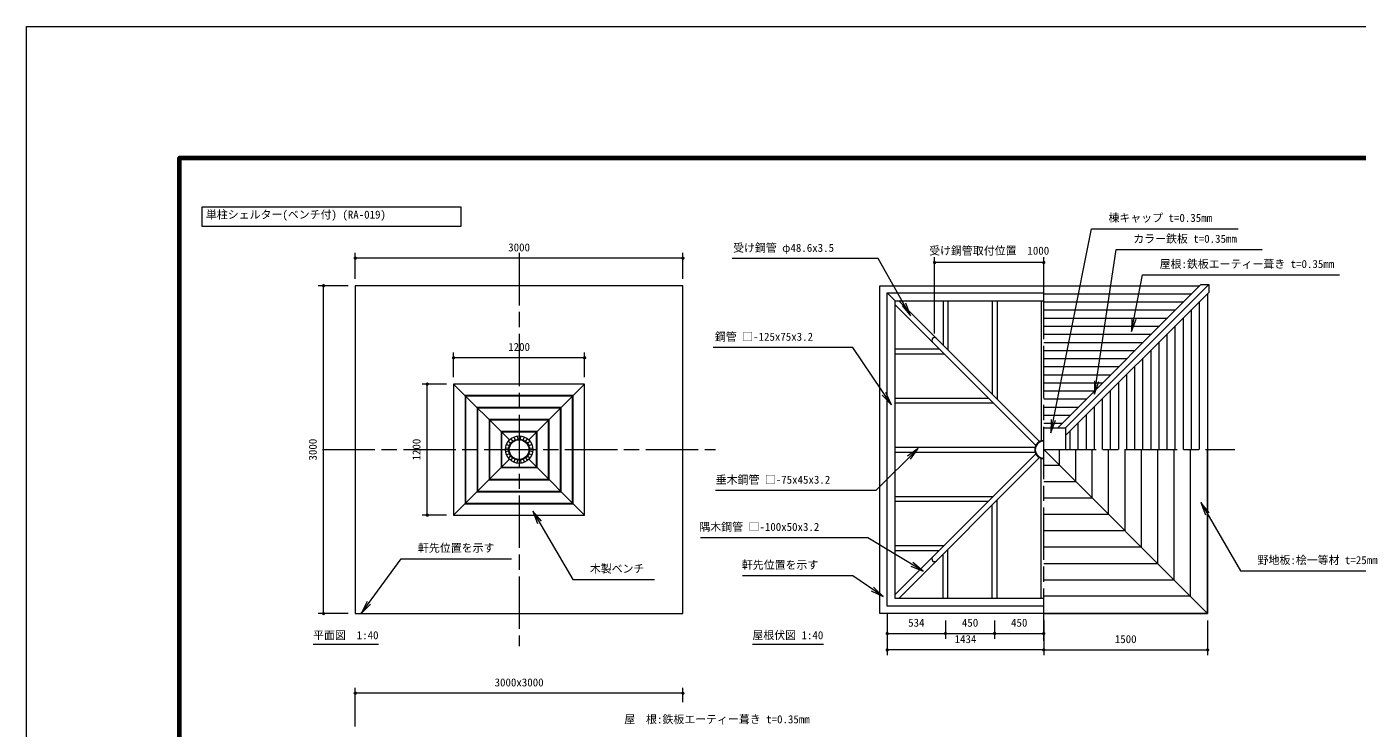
# Model space of a CAD drawing. Units: millimetres at full size, sheet at 1:40. Extents: x -800 to 17600, y -600 to 12480.
# Drawn here: x -800 to 11386, y 6058 to 12480 of the extents above; entities that cross this region are included whole.
import ezdxf
from ezdxf.enums import TextEntityAlignment as Align

# ---------------------------------------------------------------- set-up
doc = ezdxf.new("R2010")
doc.units = ezdxf.units.MM
doc.header["$LTSCALE"] = 40
doc.linetypes.add('CHAIN', pattern=[18.5, 12, -1.5, 3.5, -1.5])
for name, color, linetype, lineweight in [('D-BMK', 2, 'CHAIN', 13), ('D-STR', 1, 'Continuous', 13), ('D-STR-DIM', 7, 'Continuous', 13), ('D-STR-HTXT', 7, 'Continuous', 13), ('D-STR-TXT', 7, 'Continuous', 13), ('D-TTL', 7, 'Continuous', 70), ('D-TTL-FRAM', 7, 'Continuous', 13), ('V-nasSTD', 5, 'Continuous', 13)]:
    doc.layers.add(name, color=color, linetype=linetype, lineweight=lineweight)
doc.styles.add('ＭＳ ゴシック', font='')
doc.styles.get('ＭＳ ゴシック').set_extended_font_data('MS Gothic')

# ---------------------------------------------------------------- blocks, each defined once
blk = doc.blocks.new('filled_dot')
at = {"color": 0, "linetype": 'Continuous', "lineweight": -2, "const_width": 1.25}
blk.add_lwpolyline([(-0.625, 0, 1), (0.625, 0, 1)], format="xyb", close=True, dxfattribs=at)
blk = doc.blocks.new('open_arrow')
at = {"color": 0, "linetype": 'Continuous', "lineweight": -2}
blk.add_lwpolyline([(7.5, 1.25), (0, 0), (7.5, -1.25)], dxfattribs=at)

msp = doc.modelspace()

# ---------------------------------------------------------------- linework, layer by layer
at = {"layer": 'D-BMK'}
for p, q in [((3709.94, 10408.61), (3709.94, 6808.61)), ((8514.68, 6858.61), (8514.68, 10358.61)), ((1909.94, 8608.61), (5509.94, 8608.61)), ((8514.68, 8608.61), (10264.68, 8608.61))]:
    msp.add_line(p, q, dxfattribs=at)
at = {"layer": 'D-STR'}
for p, q in [((8643.96, 8808.61), (9953.96, 10118.61)), ((8714.68, 8808.61), (10024.68, 10118.61)), ((9953.96, 10118.61), (10024.68, 10118.61)), ((10024.68, 10118.61), (10024.68, 10047.9)), ((7080.77, 10042.52), (7152.6, 9970.68)), ((8514.68, 10108.61), (9943.96, 10108.61)), ((8514.68, 10034.61), (9869.96, 10034.61)), ((10024.68, 10047.9), (8714.68, 8737.9)), ((7152.6, 9935.38), (8441.32, 8646.57)), ((7187.93, 9970.68), (8476.7, 8681.96)), ((7592.18, 9970.68), (7592.18, 9566.44)), ((7637.18, 9970.68), (7637.18, 9521.44)), ((8042.18, 9970.68), (8042.18, 9116.47)), ((8087.18, 9970.68), (8087.18, 9071.47)), ((8492.18, 9970.68), (8492.18, 8688.08)), ((8514.68, 9960.61), (9795.96, 9960.61)), ((8514.68, 9886.61), (9721.96, 9886.61)), ((9866.68, 8608.61), (9866.68, 9889.9)), ((9940.68, 8608.61), (9940.68, 9963.9)), ((8514.68, 9812.61), (9647.96, 9812.61)), ((9792.68, 8608.61), (9792.68, 9815.9)), ((8514.68, 9738.61), (9573.96, 9738.61)), ((8514.68, 9664.61), (9499.96, 9664.61)), ((9644.68, 8608.61), (9644.68, 9667.9)), ((9718.68, 8608.61), (9718.68, 9741.9)), ((7152.6, 9531.11), (7556.84, 9531.11)), ((8514.68, 9590.61), (9425.96, 9590.61)), ((8514.68, 9516.61), (9351.96, 9516.61)), ((9496.68, 8608.61), (9496.68, 9519.9)), ((9570.68, 8608.61), (9570.68, 9593.9)), ((7152.6, 9486.11), (7601.84, 9486.11)), ((8514.68, 9442.61), (9277.96, 9442.61)), ((9422.68, 8608.61), (9422.68, 9445.9)), ((8514.68, 9368.61), (9203.96, 9368.61)), ((8514.68, 9294.61), (9129.96, 9294.61)), ((9274.68, 8608.61), (9274.68, 9297.9)), ((9348.68, 8608.61), (9348.68, 9371.9)), ((3109.94, 9208.61), (3621.3, 8697.24)), ((4309.94, 9208.61), (3798.57, 8697.24)), ((8514.68, 9220.61), (9055.96, 9220.61)), ((8514.68, 9146.61), (8981.96, 9146.61)), ((9126.68, 8608.61), (9126.68, 9149.9)), ((9200.68, 8608.61), (9200.68, 9223.9)), ((7152.6, 9081.11), (8006.81, 9081.11)), ((7152.6, 9036.11), (8051.81, 9036.11)), ((8514.68, 9072.61), (8907.96, 9072.61)), ((9052.68, 8608.61), (9052.68, 9075.9)), ((8514.68, 8998.61), (8833.96, 8998.61)), ((8514.68, 8924.61), (8759.96, 8924.61)), ((8904.68, 8608.61), (8904.68, 8927.9)), ((8978.68, 8608.61), (8978.68, 9001.9)), ((8514.68, 8850.61), (8685.96, 8850.61)), ((8756.68, 8608.61), (8756.68, 8779.9)), ((8830.68, 8608.61), (8830.68, 8853.9)), ((3594.13, 8656.58), (3621.84, 8645.09)), ((3610.49, 8684.91), (3634.29, 8666.65)), ((3633.63, 8708.05), (3651.89, 8684.25)), ((3661.97, 8724.41), (3673.45, 8696.7)), ((3693.57, 8732.88), (3697.49, 8703.14)), ((3722.38, 8703.14), (3726.3, 8732.88)), ((3746.42, 8696.7), (3757.91, 8724.41)), ((3767.98, 8684.25), (3786.24, 8708.05)), ((3785.58, 8666.65), (3809.38, 8684.91)), ((3798.03, 8645.09), (3825.74, 8656.58)), ((3585.66, 8624.97), (3615.4, 8621.05)), ((3585.66, 8592.24), (3615.4, 8596.16)), ((3594.13, 8560.64), (3621.84, 8572.12)), ((3610.49, 8532.3), (3634.29, 8550.56)), ((3633.63, 8509.16), (3651.89, 8532.96)), ((3767.98, 8532.96), (3786.24, 8509.16)), ((3785.58, 8550.56), (3809.38, 8532.3)), ((3798.03, 8572.12), (3825.74, 8560.64)), ((3804.47, 8621.05), (3834.21, 8624.97)), ((3804.47, 8596.16), (3834.21, 8592.24)), ((7152.6, 8631.11), (8435.2, 8631.11)), ((7152.6, 8586.11), (8435.2, 8586.11)), ((7152.6, 7281.84), (8441.32, 8570.64)), ((7187.93, 7246.53), (8476.7, 8535.25)), ((10014.68, 7108.61), (8514.68, 8608.61)), ((8655.58, 8608.61), (8655.58, 8467.7)), ((8805.58, 8608.61), (8805.58, 8317.7)), ((8955.58, 8608.61), (8955.58, 8167.7)), ((9105.58, 8608.61), (9105.58, 8017.7)), ((9255.58, 8608.61), (9255.58, 7867.7)), ((9405.58, 8608.61), (9405.58, 7717.7)), ((9555.58, 8608.61), (9555.58, 7567.7)), ((9705.58, 8608.61), (9705.58, 7417.7)), ((9855.58, 8608.61), (9855.58, 7267.7)), ((10014.68, 7108.61), (10014.68, 8608.61)), ((3621.3, 8519.97), (3109.94, 8008.61)), ((3661.97, 8492.8), (3673.45, 8520.51)), ((3693.57, 8484.33), (3697.49, 8514.07)), ((3722.38, 8514.07), (3726.3, 8484.33)), ((3746.42, 8520.51), (3757.91, 8492.8)), ((3798.57, 8519.97), (4309.94, 8008.61)), ((8492.18, 7246.53), (8492.18, 8529.13)), ((8514.68, 8467.7), (8655.58, 8467.7)), ((8514.68, 8317.7), (8805.58, 8317.7)), ((7152.6, 8181.11), (8051.81, 8181.11)), ((8514.68, 8167.7), (8955.58, 8167.7)), ((7152.6, 8136.11), (8006.81, 8136.11)), ((8042.18, 7246.53), (8042.18, 8100.74)), ((8087.18, 7246.53), (8087.18, 8145.74)), ((8514.68, 8017.7), (9105.58, 8017.7)), ((8514.68, 7867.7), (9255.58, 7867.7)), ((7152.6, 7731.11), (7601.84, 7731.11)), ((7152.6, 7686.11), (7556.84, 7686.11)), ((7637.18, 7246.53), (7637.18, 7695.77)), ((8514.68, 7717.7), (9405.58, 7717.7)), ((7592.18, 7246.53), (7592.18, 7650.77)), ((8514.68, 7567.7), (9555.58, 7567.7)), ((8514.68, 7417.7), (9705.58, 7417.7)), ((9855.58, 7267.7), (8514.68, 7267.7)), ((8514.68, 7108.61), (10014.68, 7108.61))]:
    msp.add_line(p, q, dxfattribs=at)
for points in [[(5209.94, 10108.61), (2209.94, 10108.61), (2209.94, 7108.61), (5209.94, 7108.61)], [(4309.94, 9208.61), (3109.94, 9208.61), (3109.94, 8008.61), (4309.94, 8008.61)], [(4204.94, 9103.61), (3214.94, 9103.61), (3214.94, 8113.61), (4204.94, 8113.61)], [(4199.94, 9098.61), (3219.94, 9098.61), (3219.94, 8118.61), (4199.94, 8118.61)], [(4094.94, 8993.61), (3324.94, 8993.61), (3324.94, 8223.61), (4094.94, 8223.61)], [(4089.94, 8988.61), (3329.94, 8988.61), (3329.94, 8228.61), (4089.94, 8228.61)], [(3984.94, 8883.61), (3434.94, 8883.61), (3434.94, 8333.61), (3984.94, 8333.61)], [(3979.94, 8878.61), (3439.94, 8878.61), (3439.94, 8338.61), (3979.94, 8338.61)], [(3874.94, 8773.61), (3544.94, 8773.61), (3544.94, 8443.61), (3874.94, 8443.61)], [(3869.94, 8768.61), (3549.94, 8768.61), (3549.94, 8448.61), (3869.94, 8448.61)]]:
    msp.add_lwpolyline(points, close=True, dxfattribs=at)
for points in [[(10014.68, 10037.9), (10014.68, 7108.61), (7014.68, 7108.61), (7014.68, 10108.61), (9943.96, 10108.61)], [(8514.68, 7174.7), (7080.77, 7174.7), (7080.77, 10042.52), (8514.68, 10042.52)], [(8514.68, 7246.53), (7152.6, 7246.53), (7152.6, 9970.68), (8514.68, 9970.68)], [(8514.68, 8808.61), (8714.68, 8808.61), (8714.68, 8608.61)]]:
    msp.add_lwpolyline(points, dxfattribs=at)
for radius in [125.35, 95.35, 90.05]:
    msp.add_circle((3709.94, 8608.61), radius, dxfattribs=at)
for centre, radius, start, end in [((7514.68, 9608.61), 24.98, 44.99794, 224.99794), ((8514.68, 8608.61), 82.6, 90, 270), ((8514.68, 8608.61), 77.6, 90, 270), ((7514.68, 7608.61), 24.98, 135.00206, 315.00206)]:
    msp.add_arc(centre, radius, start, end, dxfattribs=at)
at = {"layer": 'D-STR-DIM'}
for p, q in [((2209.94, 10172.61), (2209.94, 10408.75)), ((5209.94, 10360.75), (2209.94, 10360.75)), ((5209.94, 10172.61), (5209.94, 10408.75)), ((7514.68, 9672.61), (7514.68, 10368.75)), ((8514.68, 9654.61), (8514.68, 10368.75)), ((8514.68, 10320.75), (7514.68, 10320.75)), ((2145.94, 10108.61), (1871, 10108.61)), ((1919, 7108.61), (1919, 10108.61)), ((3109.94, 9272.61), (3109.94, 9497.54)), ((4309.94, 9449.54), (3109.94, 9449.54)), ((4309.94, 9272.61), (4309.94, 9497.54)), ((3045.94, 9208.61), (2821, 9208.61)), ((2869, 8008.61), (2869, 9208.61)), ((3045.94, 8008.61), (2821, 8008.61)), ((2145.94, 7108.61), (1871, 7108.61)), ((7080.77, 7110.7), (7080.77, 6877.75)), ((7080.77, 7110.7), (7080.77, 6727.75)), ((7614.68, 7044.61), (7614.68, 6877.75)), ((7614.68, 7044.61), (7614.68, 6877.75)), ((8064.68, 7044.61), (8064.68, 6877.75)), ((8064.68, 7044.61), (8064.68, 6877.75)), ((8514.68, 7044.61), (8514.68, 6877.75)), ((8514.68, 7044.61), (8514.68, 6727.75)), ((8514.68, 7044.61), (8514.68, 6727.75)), ((10014.68, 7044.61), (10014.68, 6727.75)), ((7080.77, 6925.75), (7614.68, 6925.75)), ((7614.68, 6925.75), (8064.68, 6925.75)), ((8064.68, 6925.75), (8514.68, 6925.75)), ((8514.68, 6775.75), (7080.77, 6775.75)), ((8514.68, 6775.75), (10014.68, 6775.75)), ((2209.94, 6073.38), (2209.94, 6427.38)), ((5209.94, 6379.38), (2209.94, 6379.38)), ((5209.94, 6297.48), (5209.94, 6427.38))]:
    msp.add_line(p, q, dxfattribs=at)
at = {"layer": 'D-STR-HTXT'}
for points in [[(8578.69, 8763.46), (8951.6, 10630.82), (9071.6, 10630.82), (10295.97, 10630.82)], [(8980.43, 9116.78), (9178.69, 10439.8), (9298.69, 10439.8), (10513.41, 10439.8)], [(7293.11, 9833.43), (6997.21, 10356.69), (6877.21, 10356.69), (5661.98, 10356.69)], [(9317.5, 9690.06), (9420.14, 10208.75), (9540.14, 10208.75), (11221.57, 10208.75)], [(7119.09, 9019.75), (6765.33, 9543.01), (6645.33, 9543.01), (5487.97, 9543.01)], [(7364.41, 8619.04), (6977.44, 8234.51), (6857.44, 8234.51), (5508.2, 8234.51)], [(3836.42, 8046.27), (4202.18, 7420.37), (4322.18, 7420.37), (4951.11, 7420.37)], [(9951.83, 8124.63), (10317.58, 7498.73), (10437.58, 7498.73), (11583.09, 7498.73)], [(7408.86, 7496.7), (6902.27, 7802.43), (6782.27, 7802.43), (5370.09, 7802.43)], [(2263, 7108.61), (2628.75, 7610.13), (2748.75, 7610.13), (3640.12, 7610.13)], [(7044.44, 7265.78), (6767.24, 7454.71), (6647.24, 7454.71), (5755.87, 7454.71)]]:
    msp.add_lwpolyline(points, dxfattribs=at)
at = {"layer": 'D-STR-TXT'}
for p, q in [((1823.19, 6826.82), (2423.19, 6826.82)), ((5846.4, 6826.82), (6496.4, 6826.82))]:
    msp.add_line(p, q, dxfattribs=at)
at = {"layer": 'D-TTL'}
msp.add_lwpolyline([(600, 600), (600, 11280), (16200, 11280), (16200, 600)], close=True, dxfattribs=at)
at = {"layer": 'D-TTL-FRAM', "color": 2}
msp.add_lwpolyline([(807.92, 10830.23), (3175.76, 10830.23), (3175.76, 10651.83), (807.92, 10651.83)], close=True, dxfattribs=at)
at = {"layer": 'V-nasSTD'}
msp.add_lwpolyline([(-800, -600), (-800, 12480), (17600, 12480), (17600, -600)], close=True, dxfattribs=at)

# ---------------------------------------------------------------- block references
at = {"layer": 'D-STR-DIM', "xscale": 12, "yscale": 12}
for p in [(2209.94, 10360.75), (7514.68, 10320.75), (3109.94, 9449.54), (7080.77, 6925.75), (7614.68, 6925.75), (8064.68, 6925.75), (7080.77, 6775.75), (8514.68, 6775.75), (2209.94, 6379.38)]:
    msp.add_blockref('filled_dot', p, dxfattribs=at)
for p, rotation in [((5209.94, 10360.75), 180), ((8514.68, 10320.75), 180), ((1919, 10108.61), 270), ((4309.94, 9449.54), 180), ((2869, 9208.61), 270), ((2869, 8008.61), 90), ((1919, 7108.61), 90), ((7614.68, 6925.75), 180), ((8064.68, 6925.75), 180), ((8514.68, 6925.75), 180), ((8514.68, 6775.75), 180), ((10014.68, 6775.75), 180), ((5209.94, 6379.38), 180)]:
    msp.add_blockref('filled_dot', p, dxfattribs=dict(at, rotation=rotation))
at = {"layer": 'D-STR-HTXT', "xscale": 16, "yscale": 16}
for p, rotation in [((7293.11, 9833.43), 119.5), ((9317.5, 9690.06), 78.8), ((8980.43, 9116.78), 81.5), ((7119.09, 9019.75), 124.1), ((8578.69, 8763.46), 78.7), ((7364.41, 8619.04), 224.8), ((3836.42, 8046.27), 300.3), ((9951.83, 8124.63), 300.3), ((7408.86, 7496.7), 148.9), ((7044.44, 7265.78), 145.7), ((2263, 7108.61), 53.9)]:
    msp.add_blockref('open_arrow', p, dxfattribs=dict(at, rotation=rotation))

# ---------------------------------------------------------------- texts
at = {"layer": 'D-STR-DIM', "style": 'ＭＳ ゴシック'}
for s, p in [('3000', (3709.94, 10496.26)), ('受け鋼管取付位置\u30001000', (8014.68, 10466.16)), ('1200', (3709.94, 9585.05)), ('534', (7347.72, 7061.26)), ('450', (7839.68, 7061.26)), ('450', (8289.68, 7061.26)), ('1434', (7797.72, 6911.26)), ('1500', (9264.68, 6911.26)), ('3000x3000', (3709.94, 6514.89))]:
    msp.add_text(s, height=73.31, dxfattribs=at).set_placement(p, align=Align.TOP_CENTER)
for s, p in [('3000', (1783.49, 8608.61)), ('1200', (2733.49, 8608.61))]:
    msp.add_text(s, height=73.31, rotation=90, dxfattribs=at).set_placement(p, align=Align.TOP_CENTER)
at = {"layer": 'D-STR-HTXT', "style": 'ＭＳ ゴシック'}
for s, p in [('単柱シェルター(ベンチ付) (RA-019)', (841.83, 10796.25)), ('棟キャップ t=0.35mm', (9107.11, 10766.33)), ('受け鋼管 φ48.6x3.5', (5669.15, 10492.2)), ('カラー鉄板 t=0.35mm', (9334.2, 10575.31)), ('屋根:鉄板エーティー葺き t=0.35mm', (9575.65, 10344.26)), ('鋼管 □-125x75x3.2', (5503.16, 9678.52)), ('垂木鋼管 □-75x45x3.2', (5510.56, 8370.02)), ('隅木鋼管 □-100x50x3.2', (5360.64, 7937.94)), ('軒先位置を示す', (2784.26, 7745.64)), ('木製ベンチ', (4357.69, 7555.88)), ('軒先位置を示す', (5750.07, 7590.22)), ('野地板:桧一等材 t=25mm', (10473.09, 7634.24)), ('屋  根:鉄板エーティー葺き t=0.35mm', (4673, 6177.41))]:
    msp.add_text(s, height=73.31, dxfattribs=at).set_placement(p, align=Align.TOP_LEFT)
at = {"layer": 'D-STR-TXT', "style": 'ＭＳ ゴシック'}
for s, p in [('平面図\u30001:40', (1823.19, 6946.82)), ('屋根伏図 1:40', (5846.4, 6946.82))]:
    msp.add_text(s, height=73.31, dxfattribs=at).set_placement(p, align=Align.TOP_LEFT)

doc.saveas('drawing.dxf')
